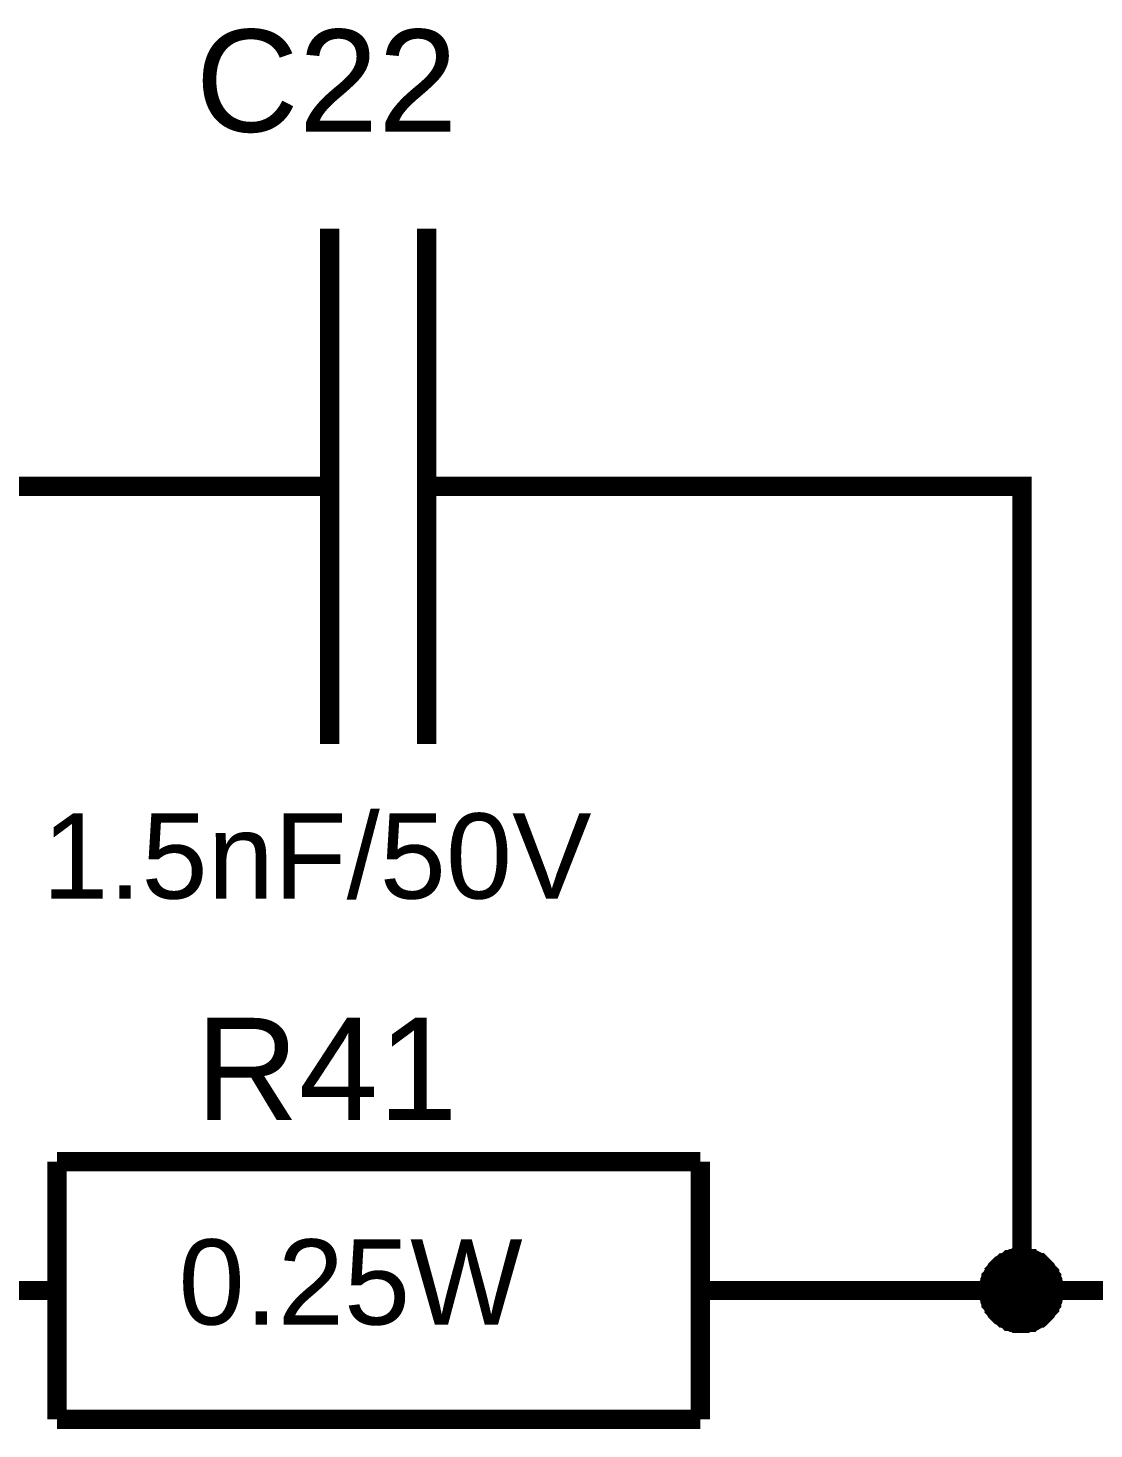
# Model space of a CAD drawing. Header units: millimetres. Extents: x -2024 to 917, y -725 to 13.
# Drawn here: x -1464.58 to -1448.01, y -283.83 to -262.04 of the extents above; entities that cross this region are included whole.
import ezdxf

# ---------------------------------------------------------------- set-up
doc = ezdxf.new("R2010")
doc.units = ezdxf.units.MM
doc.styles.get("Standard").update_dxf_attribs({"font": 'arial.ttf'})

msp = doc.modelspace()

# ---------------------------------------------------------------- linework, layer by layer
at = {"color": 7}
for points, const_width in [([(-1459.887, -265.164), (-1459.887, -273.178)], 0.3), ([(-1458.381, -265.164), (-1458.381, -273.178)], 0.3), ([(-1462.883, -269.171), (-1469.123, -269.171), (-1469.123, -281.673), (-1474.121, -281.673)], 0.3), ([(-1459.887, -269.171), (-1462.883, -269.171)], 0.3), ([(-1458.381, -269.171), (-1455.386, -269.171)], 0.3), ([(-1446.63, -281.673), (-1449.129, -281.673), (-1449.129, -269.171), (-1455.386, -269.171)], 0.3), ([(-1464.125, -279.669), (-1464.125, -283.676)], 0.3), ([(-1454.128, -279.669), (-1464.125, -279.669)], 0.3), ([(-1454.128, -279.669), (-1454.128, -283.676)], 0.3), ([(-1449.642, -281.673), (-1449.642, -281.64), (-1449.642, -281.623), (-1449.642, -281.59), (-1449.626, -281.573), (-1449.626, -281.54), (-1449.626, -281.524), (-1449.609, -281.491), (-1449.609, -281.474), (-1449.593, -281.457), (-1449.576, -281.424), (-1449.56, -281.408), (-1449.56, -281.391), (-1449.543, -281.375), (-1449.527, -281.342), (-1449.51, -281.325), (-1449.493, -281.308), (-1449.477, -281.292), (-1449.46, -281.275), (-1449.427, -281.259), (-1449.411, -281.242), (-1449.394, -281.242), (-1449.378, -281.226), (-1449.344, -281.209), (-1449.328, -281.193), (-1449.311, -281.193), (-1449.278, -281.176), (-1449.262, -281.176), (-1449.229, -281.176), (-1449.212, -281.159), (-1449.179, -281.159), (-1449.162, -281.159), (-1449.129, -281.159)], 0.3), ([(-1449.642, -281.673), (-1449.642, -281.64), (-1449.642, -281.623), (-1449.642, -281.59), (-1449.626, -281.573), (-1449.626, -281.54), (-1449.626, -281.524), (-1449.609, -281.491), (-1449.609, -281.474), (-1449.593, -281.457), (-1449.576, -281.424), (-1449.56, -281.408), (-1449.56, -281.391), (-1449.543, -281.375), (-1449.527, -281.342), (-1449.51, -281.325), (-1449.493, -281.308), (-1449.477, -281.292), (-1449.46, -281.275), (-1449.427, -281.259), (-1449.411, -281.242), (-1449.394, -281.242), (-1449.378, -281.226), (-1449.344, -281.209), (-1449.328, -281.193), (-1449.311, -281.193), (-1449.278, -281.176), (-1449.262, -281.176), (-1449.229, -281.176), (-1449.212, -281.159), (-1449.179, -281.159), (-1449.162, -281.159), (-1449.129, -281.159)], 0.3), ([(-1449.642, -281.673), (-1449.642, -281.64), (-1449.642, -281.623), (-1449.642, -281.59), (-1449.626, -281.573), (-1449.626, -281.54), (-1449.626, -281.524), (-1449.609, -281.491), (-1449.609, -281.474), (-1449.593, -281.457), (-1449.576, -281.424), (-1449.56, -281.408), (-1449.56, -281.391), (-1449.543, -281.375), (-1449.527, -281.342), (-1449.51, -281.325), (-1449.493, -281.308), (-1449.477, -281.292), (-1449.46, -281.275), (-1449.427, -281.259), (-1449.411, -281.242), (-1449.394, -281.242), (-1449.378, -281.226), (-1449.344, -281.209), (-1449.328, -281.193), (-1449.311, -281.193), (-1449.278, -281.176), (-1449.262, -281.176), (-1449.229, -281.176), (-1449.212, -281.159), (-1449.179, -281.159), (-1449.162, -281.159), (-1449.129, -281.159)], 0.3), ([(-1449.642, -281.673), (-1449.642, -281.64), (-1449.642, -281.623), (-1449.642, -281.59), (-1449.626, -281.573), (-1449.626, -281.54), (-1449.626, -281.524), (-1449.609, -281.491), (-1449.609, -281.474), (-1449.593, -281.457), (-1449.576, -281.424), (-1449.56, -281.408), (-1449.56, -281.391), (-1449.543, -281.375), (-1449.527, -281.342), (-1449.51, -281.325), (-1449.493, -281.308), (-1449.477, -281.292), (-1449.46, -281.275), (-1449.427, -281.259), (-1449.411, -281.242), (-1449.394, -281.242), (-1449.378, -281.226), (-1449.344, -281.209), (-1449.328, -281.193), (-1449.311, -281.193), (-1449.278, -281.176), (-1449.262, -281.176), (-1449.229, -281.176), (-1449.212, -281.159), (-1449.179, -281.159), (-1449.162, -281.159), (-1449.129, -281.159)], 0.3), ([(-1449.642, -281.673), (-1449.642, -281.64), (-1449.642, -281.623), (-1449.642, -281.59), (-1449.626, -281.573), (-1449.626, -281.54), (-1449.626, -281.524), (-1449.609, -281.491), (-1449.609, -281.474), (-1449.593, -281.457), (-1449.576, -281.424), (-1449.56, -281.408), (-1449.56, -281.391), (-1449.543, -281.375), (-1449.527, -281.342), (-1449.51, -281.325), (-1449.493, -281.308), (-1449.477, -281.292), (-1449.46, -281.275), (-1449.427, -281.259), (-1449.411, -281.242), (-1449.394, -281.242), (-1449.378, -281.226), (-1449.344, -281.209), (-1449.328, -281.193), (-1449.311, -281.193), (-1449.278, -281.176), (-1449.262, -281.176), (-1449.229, -281.176), (-1449.212, -281.159), (-1449.179, -281.159), (-1449.162, -281.159), (-1449.129, -281.159)], 0.0991), ([(-1449.642, -281.673), (-1449.642, -281.64), (-1449.642, -281.623), (-1449.642, -281.59), (-1449.626, -281.573), (-1449.626, -281.54), (-1449.626, -281.524), (-1449.609, -281.491), (-1449.609, -281.474), (-1449.593, -281.457), (-1449.576, -281.424), (-1449.56, -281.408), (-1449.56, -281.391), (-1449.543, -281.375), (-1449.527, -281.342), (-1449.51, -281.325), (-1449.493, -281.308), (-1449.477, -281.292), (-1449.46, -281.275), (-1449.427, -281.259), (-1449.411, -281.242), (-1449.394, -281.242), (-1449.378, -281.226), (-1449.344, -281.209), (-1449.328, -281.193), (-1449.311, -281.193), (-1449.278, -281.176), (-1449.262, -281.176), (-1449.229, -281.176), (-1449.212, -281.159), (-1449.179, -281.159), (-1449.162, -281.159), (-1449.129, -281.159)], 0.0991), ([(-1449.642, -281.673), (-1449.642, -281.64), (-1449.642, -281.623), (-1449.642, -281.59), (-1449.626, -281.573), (-1449.626, -281.54), (-1449.626, -281.524), (-1449.609, -281.491), (-1449.609, -281.474), (-1449.593, -281.457), (-1449.576, -281.424), (-1449.56, -281.408), (-1449.56, -281.391), (-1449.543, -281.375), (-1449.527, -281.342), (-1449.51, -281.325), (-1449.493, -281.308), (-1449.477, -281.292), (-1449.46, -281.275), (-1449.427, -281.259), (-1449.411, -281.242), (-1449.394, -281.242), (-1449.378, -281.226), (-1449.344, -281.209), (-1449.328, -281.193), (-1449.311, -281.193), (-1449.278, -281.176), (-1449.262, -281.176), (-1449.229, -281.176), (-1449.212, -281.159), (-1449.179, -281.159), (-1449.162, -281.159), (-1449.129, -281.159)], 0.0991), ([(-1449.642, -281.673), (-1449.642, -281.64), (-1449.642, -281.623), (-1449.642, -281.59), (-1449.626, -281.573), (-1449.626, -281.54), (-1449.626, -281.524), (-1449.609, -281.491), (-1449.609, -281.474), (-1449.593, -281.457), (-1449.576, -281.424), (-1449.56, -281.408), (-1449.56, -281.391), (-1449.543, -281.375), (-1449.527, -281.342), (-1449.51, -281.325), (-1449.493, -281.308), (-1449.477, -281.292), (-1449.46, -281.275), (-1449.427, -281.259), (-1449.411, -281.242), (-1449.394, -281.242), (-1449.378, -281.226), (-1449.344, -281.209), (-1449.328, -281.193), (-1449.311, -281.193), (-1449.278, -281.176), (-1449.262, -281.176), (-1449.229, -281.176), (-1449.212, -281.159), (-1449.179, -281.159), (-1449.162, -281.159), (-1449.129, -281.159)], 0.0991), ([(-1449.129, -281.159), (-1449.129, -281.159)], 0.3), ([(-1449.129, -281.159), (-1449.113, -281.159), (-1449.08, -281.159), (-1449.063, -281.159), (-1449.03, -281.176), (-1449.013, -281.176), (-1448.98, -281.176), (-1448.964, -281.193), (-1448.947, -281.193), (-1448.914, -281.209), (-1448.898, -281.226), (-1448.881, -281.242), (-1448.848, -281.242), (-1448.831, -281.259), (-1448.815, -281.275), (-1448.798, -281.292), (-1448.782, -281.308), (-1448.765, -281.325), (-1448.749, -281.342), (-1448.732, -281.375), (-1448.716, -281.391), (-1448.699, -281.408), (-1448.699, -281.424), (-1448.682, -281.457), (-1448.666, -281.474), (-1448.666, -281.491), (-1448.649, -281.524), (-1448.649, -281.54), (-1448.649, -281.573), (-1448.633, -281.59), (-1448.633, -281.623), (-1448.633, -281.64), (-1448.633, -281.673)], 0.3), ([(-1449.129, -281.159), (-1449.129, -281.159)], 0.3), ([(-1449.129, -281.159), (-1449.113, -281.159), (-1449.08, -281.159), (-1449.063, -281.159), (-1449.03, -281.176), (-1449.013, -281.176), (-1448.98, -281.176), (-1448.964, -281.193), (-1448.947, -281.193), (-1448.914, -281.209), (-1448.898, -281.226), (-1448.881, -281.242), (-1448.848, -281.242), (-1448.831, -281.259), (-1448.815, -281.275), (-1448.798, -281.292), (-1448.782, -281.308), (-1448.765, -281.325), (-1448.749, -281.342), (-1448.732, -281.375), (-1448.716, -281.391), (-1448.699, -281.408), (-1448.699, -281.424), (-1448.682, -281.457), (-1448.666, -281.474), (-1448.666, -281.491), (-1448.649, -281.524), (-1448.649, -281.54), (-1448.649, -281.573), (-1448.633, -281.59), (-1448.633, -281.623), (-1448.633, -281.64), (-1448.633, -281.673)], 0.3), ([(-1449.129, -281.159), (-1449.129, -281.159)], 0.3), ([(-1449.129, -281.159), (-1449.113, -281.159), (-1449.08, -281.159), (-1449.063, -281.159), (-1449.03, -281.176), (-1449.013, -281.176), (-1448.98, -281.176), (-1448.964, -281.193), (-1448.947, -281.193), (-1448.914, -281.209), (-1448.898, -281.226), (-1448.881, -281.242), (-1448.848, -281.242), (-1448.831, -281.259), (-1448.815, -281.275), (-1448.798, -281.292), (-1448.782, -281.308), (-1448.765, -281.325), (-1448.749, -281.342), (-1448.732, -281.375), (-1448.716, -281.391), (-1448.699, -281.408), (-1448.699, -281.424), (-1448.682, -281.457), (-1448.666, -281.474), (-1448.666, -281.491), (-1448.649, -281.524), (-1448.649, -281.54), (-1448.649, -281.573), (-1448.633, -281.59), (-1448.633, -281.623), (-1448.633, -281.64), (-1448.633, -281.673)], 0.3), ([(-1449.129, -281.159), (-1449.129, -281.159)], 0.3), ([(-1449.129, -281.159), (-1449.113, -281.159), (-1449.08, -281.159), (-1449.063, -281.159), (-1449.03, -281.176), (-1449.013, -281.176), (-1448.98, -281.176), (-1448.964, -281.193), (-1448.947, -281.193), (-1448.914, -281.209), (-1448.898, -281.226), (-1448.881, -281.242), (-1448.848, -281.242), (-1448.831, -281.259), (-1448.815, -281.275), (-1448.798, -281.292), (-1448.782, -281.308), (-1448.765, -281.325), (-1448.749, -281.342), (-1448.732, -281.375), (-1448.716, -281.391), (-1448.699, -281.408), (-1448.699, -281.424), (-1448.682, -281.457), (-1448.666, -281.474), (-1448.666, -281.491), (-1448.649, -281.524), (-1448.649, -281.54), (-1448.649, -281.573), (-1448.633, -281.59), (-1448.633, -281.623), (-1448.633, -281.64), (-1448.633, -281.673)], 0.3), ([(-1449.129, -281.159), (-1449.129, -281.159)], 0.0991), ([(-1449.129, -281.159), (-1449.113, -281.159), (-1449.08, -281.159), (-1449.063, -281.159), (-1449.03, -281.176), (-1449.013, -281.176), (-1448.98, -281.176), (-1448.964, -281.193), (-1448.947, -281.193), (-1448.914, -281.209), (-1448.898, -281.226), (-1448.881, -281.242), (-1448.848, -281.242), (-1448.831, -281.259), (-1448.815, -281.275), (-1448.798, -281.292), (-1448.782, -281.308), (-1448.765, -281.325), (-1448.749, -281.342), (-1448.732, -281.375), (-1448.716, -281.391), (-1448.699, -281.408), (-1448.699, -281.424), (-1448.682, -281.457), (-1448.666, -281.474), (-1448.666, -281.491), (-1448.649, -281.524), (-1448.649, -281.54), (-1448.649, -281.573), (-1448.633, -281.59), (-1448.633, -281.623), (-1448.633, -281.64), (-1448.633, -281.673)], 0.0991), ([(-1449.129, -281.159), (-1449.129, -281.159)], 0.0991), ([(-1449.129, -281.159), (-1449.113, -281.159), (-1449.08, -281.159), (-1449.063, -281.159), (-1449.03, -281.176), (-1449.013, -281.176), (-1448.98, -281.176), (-1448.964, -281.193), (-1448.947, -281.193), (-1448.914, -281.209), (-1448.898, -281.226), (-1448.881, -281.242), (-1448.848, -281.242), (-1448.831, -281.259), (-1448.815, -281.275), (-1448.798, -281.292), (-1448.782, -281.308), (-1448.765, -281.325), (-1448.749, -281.342), (-1448.732, -281.375), (-1448.716, -281.391), (-1448.699, -281.408), (-1448.699, -281.424), (-1448.682, -281.457), (-1448.666, -281.474), (-1448.666, -281.491), (-1448.649, -281.524), (-1448.649, -281.54), (-1448.649, -281.573), (-1448.633, -281.59), (-1448.633, -281.623), (-1448.633, -281.64), (-1448.633, -281.673)], 0.0991), ([(-1449.129, -281.159), (-1449.129, -281.159)], 0.0991), ([(-1449.129, -281.159), (-1449.113, -281.159), (-1449.08, -281.159), (-1449.063, -281.159), (-1449.03, -281.176), (-1449.013, -281.176), (-1448.98, -281.176), (-1448.964, -281.193), (-1448.947, -281.193), (-1448.914, -281.209), (-1448.898, -281.226), (-1448.881, -281.242), (-1448.848, -281.242), (-1448.831, -281.259), (-1448.815, -281.275), (-1448.798, -281.292), (-1448.782, -281.308), (-1448.765, -281.325), (-1448.749, -281.342), (-1448.732, -281.375), (-1448.716, -281.391), (-1448.699, -281.408), (-1448.699, -281.424), (-1448.682, -281.457), (-1448.666, -281.474), (-1448.666, -281.491), (-1448.649, -281.524), (-1448.649, -281.54), (-1448.649, -281.573), (-1448.633, -281.59), (-1448.633, -281.623), (-1448.633, -281.64), (-1448.633, -281.673)], 0.0991), ([(-1449.129, -281.159), (-1449.129, -281.159)], 0.0991), ([(-1449.129, -281.159), (-1449.113, -281.159), (-1449.08, -281.159), (-1449.063, -281.159), (-1449.03, -281.176), (-1449.013, -281.176), (-1448.98, -281.176), (-1448.964, -281.193), (-1448.947, -281.193), (-1448.914, -281.209), (-1448.898, -281.226), (-1448.881, -281.242), (-1448.848, -281.242), (-1448.831, -281.259), (-1448.815, -281.275), (-1448.798, -281.292), (-1448.782, -281.308), (-1448.765, -281.325), (-1448.749, -281.342), (-1448.732, -281.375), (-1448.716, -281.391), (-1448.699, -281.408), (-1448.699, -281.424), (-1448.682, -281.457), (-1448.666, -281.474), (-1448.666, -281.491), (-1448.649, -281.524), (-1448.649, -281.54), (-1448.649, -281.573), (-1448.633, -281.59), (-1448.633, -281.623), (-1448.633, -281.64), (-1448.633, -281.673)], 0.0991), ([(-1464.125, -281.673), (-1466.624, -281.673)], 0.3), ([(-1454.128, -281.673), (-1451.628, -281.673)], 0.3), ([(-1449.129, -281.673), (-1451.628, -281.673)], 0.3), ([(-1449.129, -282.186), (-1449.162, -282.186), (-1449.179, -282.186), (-1449.212, -282.186), (-1449.229, -282.169), (-1449.262, -282.169), (-1449.278, -282.169), (-1449.311, -282.153), (-1449.328, -282.153), (-1449.344, -282.136), (-1449.378, -282.12), (-1449.394, -282.103), (-1449.411, -282.103), (-1449.427, -282.087), (-1449.46, -282.07), (-1449.477, -282.054), (-1449.493, -282.037), (-1449.51, -282.02), (-1449.527, -282.004), (-1449.543, -281.971), (-1449.56, -281.954), (-1449.56, -281.938), (-1449.576, -281.921), (-1449.593, -281.888), (-1449.609, -281.871), (-1449.609, -281.855), (-1449.626, -281.822), (-1449.626, -281.805), (-1449.626, -281.772), (-1449.642, -281.756), (-1449.642, -281.722), (-1449.642, -281.706), (-1449.642, -281.673)], 0.3), ([(-1449.642, -281.673), (-1449.642, -281.673)], 0.3), ([(-1449.129, -282.186), (-1449.162, -282.186), (-1449.179, -282.186), (-1449.212, -282.186), (-1449.229, -282.169), (-1449.262, -282.169), (-1449.278, -282.169), (-1449.311, -282.153), (-1449.328, -282.153), (-1449.344, -282.136), (-1449.378, -282.12), (-1449.394, -282.103), (-1449.411, -282.103), (-1449.427, -282.087), (-1449.46, -282.07), (-1449.477, -282.054), (-1449.493, -282.037), (-1449.51, -282.02), (-1449.527, -282.004), (-1449.543, -281.971), (-1449.56, -281.954), (-1449.56, -281.938), (-1449.576, -281.921), (-1449.593, -281.888), (-1449.609, -281.871), (-1449.609, -281.855), (-1449.626, -281.822), (-1449.626, -281.805), (-1449.626, -281.772), (-1449.642, -281.756), (-1449.642, -281.722), (-1449.642, -281.706), (-1449.642, -281.673)], 0.3), ([(-1449.642, -281.673), (-1449.642, -281.673)], 0.3), ([(-1449.129, -282.186), (-1449.162, -282.186), (-1449.179, -282.186), (-1449.212, -282.186), (-1449.229, -282.169), (-1449.262, -282.169), (-1449.278, -282.169), (-1449.311, -282.153), (-1449.328, -282.153), (-1449.344, -282.136), (-1449.378, -282.12), (-1449.394, -282.103), (-1449.411, -282.103), (-1449.427, -282.087), (-1449.46, -282.07), (-1449.477, -282.054), (-1449.493, -282.037), (-1449.51, -282.02), (-1449.527, -282.004), (-1449.543, -281.971), (-1449.56, -281.954), (-1449.56, -281.938), (-1449.576, -281.921), (-1449.593, -281.888), (-1449.609, -281.871), (-1449.609, -281.855), (-1449.626, -281.822), (-1449.626, -281.805), (-1449.626, -281.772), (-1449.642, -281.756), (-1449.642, -281.722), (-1449.642, -281.706), (-1449.642, -281.673)], 0.3), ([(-1449.642, -281.673), (-1449.642, -281.673)], 0.3), ([(-1449.129, -282.186), (-1449.162, -282.186), (-1449.179, -282.186), (-1449.212, -282.186), (-1449.229, -282.169), (-1449.262, -282.169), (-1449.278, -282.169), (-1449.311, -282.153), (-1449.328, -282.153), (-1449.344, -282.136), (-1449.378, -282.12), (-1449.394, -282.103), (-1449.411, -282.103), (-1449.427, -282.087), (-1449.46, -282.07), (-1449.477, -282.054), (-1449.493, -282.037), (-1449.51, -282.02), (-1449.527, -282.004), (-1449.543, -281.971), (-1449.56, -281.954), (-1449.56, -281.938), (-1449.576, -281.921), (-1449.593, -281.888), (-1449.609, -281.871), (-1449.609, -281.855), (-1449.626, -281.822), (-1449.626, -281.805), (-1449.626, -281.772), (-1449.642, -281.756), (-1449.642, -281.722), (-1449.642, -281.706), (-1449.642, -281.673)], 0.3), ([(-1449.642, -281.673), (-1449.642, -281.673)], 0.3), ([(-1449.129, -282.186), (-1449.162, -282.186), (-1449.179, -282.186), (-1449.212, -282.186), (-1449.229, -282.169), (-1449.262, -282.169), (-1449.278, -282.169), (-1449.311, -282.153), (-1449.328, -282.153), (-1449.344, -282.136), (-1449.378, -282.12), (-1449.394, -282.103), (-1449.411, -282.103), (-1449.427, -282.087), (-1449.46, -282.07), (-1449.477, -282.054), (-1449.493, -282.037), (-1449.51, -282.02), (-1449.527, -282.004), (-1449.543, -281.971), (-1449.56, -281.954), (-1449.56, -281.938), (-1449.576, -281.921), (-1449.593, -281.888), (-1449.609, -281.871), (-1449.609, -281.855), (-1449.626, -281.822), (-1449.626, -281.805), (-1449.626, -281.772), (-1449.642, -281.756), (-1449.642, -281.722), (-1449.642, -281.706), (-1449.642, -281.673)], 0.0991), ([(-1449.642, -281.673), (-1449.642, -281.673)], 0.0991), ([(-1449.129, -282.186), (-1449.162, -282.186), (-1449.179, -282.186), (-1449.212, -282.186), (-1449.229, -282.169), (-1449.262, -282.169), (-1449.278, -282.169), (-1449.311, -282.153), (-1449.328, -282.153), (-1449.344, -282.136), (-1449.378, -282.12), (-1449.394, -282.103), (-1449.411, -282.103), (-1449.427, -282.087), (-1449.46, -282.07), (-1449.477, -282.054), (-1449.493, -282.037), (-1449.51, -282.02), (-1449.527, -282.004), (-1449.543, -281.971), (-1449.56, -281.954), (-1449.56, -281.938), (-1449.576, -281.921), (-1449.593, -281.888), (-1449.609, -281.871), (-1449.609, -281.855), (-1449.626, -281.822), (-1449.626, -281.805), (-1449.626, -281.772), (-1449.642, -281.756), (-1449.642, -281.722), (-1449.642, -281.706), (-1449.642, -281.673)], 0.0991), ([(-1449.642, -281.673), (-1449.642, -281.673)], 0.0991), ([(-1449.129, -282.186), (-1449.162, -282.186), (-1449.179, -282.186), (-1449.212, -282.186), (-1449.229, -282.169), (-1449.262, -282.169), (-1449.278, -282.169), (-1449.311, -282.153), (-1449.328, -282.153), (-1449.344, -282.136), (-1449.378, -282.12), (-1449.394, -282.103), (-1449.411, -282.103), (-1449.427, -282.087), (-1449.46, -282.07), (-1449.477, -282.054), (-1449.493, -282.037), (-1449.51, -282.02), (-1449.527, -282.004), (-1449.543, -281.971), (-1449.56, -281.954), (-1449.56, -281.938), (-1449.576, -281.921), (-1449.593, -281.888), (-1449.609, -281.871), (-1449.609, -281.855), (-1449.626, -281.822), (-1449.626, -281.805), (-1449.626, -281.772), (-1449.642, -281.756), (-1449.642, -281.722), (-1449.642, -281.706), (-1449.642, -281.673)], 0.0991), ([(-1449.642, -281.673), (-1449.642, -281.673)], 0.0991), ([(-1449.129, -282.186), (-1449.162, -282.186), (-1449.179, -282.186), (-1449.212, -282.186), (-1449.229, -282.169), (-1449.262, -282.169), (-1449.278, -282.169), (-1449.311, -282.153), (-1449.328, -282.153), (-1449.344, -282.136), (-1449.378, -282.12), (-1449.394, -282.103), (-1449.411, -282.103), (-1449.427, -282.087), (-1449.46, -282.07), (-1449.477, -282.054), (-1449.493, -282.037), (-1449.51, -282.02), (-1449.527, -282.004), (-1449.543, -281.971), (-1449.56, -281.954), (-1449.56, -281.938), (-1449.576, -281.921), (-1449.593, -281.888), (-1449.609, -281.871), (-1449.609, -281.855), (-1449.626, -281.822), (-1449.626, -281.805), (-1449.626, -281.772), (-1449.642, -281.756), (-1449.642, -281.722), (-1449.642, -281.706), (-1449.642, -281.673)], 0.0991), ([(-1449.642, -281.673), (-1449.642, -281.673)], 0.0991), ([(-1448.633, -281.673), (-1448.633, -281.706), (-1448.633, -281.722), (-1448.633, -281.756), (-1448.649, -281.772), (-1448.649, -281.805), (-1448.649, -281.822), (-1448.666, -281.855), (-1448.666, -281.871), (-1448.682, -281.888), (-1448.699, -281.921), (-1448.699, -281.938), (-1448.716, -281.954), (-1448.732, -281.971), (-1448.749, -282.004), (-1448.765, -282.02), (-1448.782, -282.037), (-1448.798, -282.054), (-1448.815, -282.07), (-1448.831, -282.087), (-1448.848, -282.103), (-1448.881, -282.103), (-1448.898, -282.12), (-1448.914, -282.136), (-1448.947, -282.153), (-1448.964, -282.153), (-1448.98, -282.169), (-1449.013, -282.169), (-1449.03, -282.169), (-1449.063, -282.186), (-1449.08, -282.186), (-1449.113, -282.186), (-1449.129, -282.186)], 0.3), ([(-1448.633, -281.673), (-1448.633, -281.706), (-1448.633, -281.722), (-1448.633, -281.756), (-1448.649, -281.772), (-1448.649, -281.805), (-1448.649, -281.822), (-1448.666, -281.855), (-1448.666, -281.871), (-1448.682, -281.888), (-1448.699, -281.921), (-1448.699, -281.938), (-1448.716, -281.954), (-1448.732, -281.971), (-1448.749, -282.004), (-1448.765, -282.02), (-1448.782, -282.037), (-1448.798, -282.054), (-1448.815, -282.07), (-1448.831, -282.087), (-1448.848, -282.103), (-1448.881, -282.103), (-1448.898, -282.12), (-1448.914, -282.136), (-1448.947, -282.153), (-1448.964, -282.153), (-1448.98, -282.169), (-1449.013, -282.169), (-1449.03, -282.169), (-1449.063, -282.186), (-1449.08, -282.186), (-1449.113, -282.186), (-1449.129, -282.186)], 0.3), ([(-1448.633, -281.673), (-1448.633, -281.706), (-1448.633, -281.722), (-1448.633, -281.756), (-1448.649, -281.772), (-1448.649, -281.805), (-1448.649, -281.822), (-1448.666, -281.855), (-1448.666, -281.871), (-1448.682, -281.888), (-1448.699, -281.921), (-1448.699, -281.938), (-1448.716, -281.954), (-1448.732, -281.971), (-1448.749, -282.004), (-1448.765, -282.02), (-1448.782, -282.037), (-1448.798, -282.054), (-1448.815, -282.07), (-1448.831, -282.087), (-1448.848, -282.103), (-1448.881, -282.103), (-1448.898, -282.12), (-1448.914, -282.136), (-1448.947, -282.153), (-1448.964, -282.153), (-1448.98, -282.169), (-1449.013, -282.169), (-1449.03, -282.169), (-1449.063, -282.186), (-1449.08, -282.186), (-1449.113, -282.186), (-1449.129, -282.186)], 0.3), ([(-1448.633, -281.673), (-1448.633, -281.706), (-1448.633, -281.722), (-1448.633, -281.756), (-1448.649, -281.772), (-1448.649, -281.805), (-1448.649, -281.822), (-1448.666, -281.855), (-1448.666, -281.871), (-1448.682, -281.888), (-1448.699, -281.921), (-1448.699, -281.938), (-1448.716, -281.954), (-1448.732, -281.971), (-1448.749, -282.004), (-1448.765, -282.02), (-1448.782, -282.037), (-1448.798, -282.054), (-1448.815, -282.07), (-1448.831, -282.087), (-1448.848, -282.103), (-1448.881, -282.103), (-1448.898, -282.12), (-1448.914, -282.136), (-1448.947, -282.153), (-1448.964, -282.153), (-1448.98, -282.169), (-1449.013, -282.169), (-1449.03, -282.169), (-1449.063, -282.186), (-1449.08, -282.186), (-1449.113, -282.186), (-1449.129, -282.186)], 0.3), ([(-1448.633, -281.673), (-1448.633, -281.706), (-1448.633, -281.722), (-1448.633, -281.756), (-1448.649, -281.772), (-1448.649, -281.805), (-1448.649, -281.822), (-1448.666, -281.855), (-1448.666, -281.871), (-1448.682, -281.888), (-1448.699, -281.921), (-1448.699, -281.938), (-1448.716, -281.954), (-1448.732, -281.971), (-1448.749, -282.004), (-1448.765, -282.02), (-1448.782, -282.037), (-1448.798, -282.054), (-1448.815, -282.07), (-1448.831, -282.087), (-1448.848, -282.103), (-1448.881, -282.103), (-1448.898, -282.12), (-1448.914, -282.136), (-1448.947, -282.153), (-1448.964, -282.153), (-1448.98, -282.169), (-1449.013, -282.169), (-1449.03, -282.169), (-1449.063, -282.186), (-1449.08, -282.186), (-1449.113, -282.186), (-1449.129, -282.186)], 0.0991), ([(-1448.633, -281.673), (-1448.633, -281.706), (-1448.633, -281.722), (-1448.633, -281.756), (-1448.649, -281.772), (-1448.649, -281.805), (-1448.649, -281.822), (-1448.666, -281.855), (-1448.666, -281.871), (-1448.682, -281.888), (-1448.699, -281.921), (-1448.699, -281.938), (-1448.716, -281.954), (-1448.732, -281.971), (-1448.749, -282.004), (-1448.765, -282.02), (-1448.782, -282.037), (-1448.798, -282.054), (-1448.815, -282.07), (-1448.831, -282.087), (-1448.848, -282.103), (-1448.881, -282.103), (-1448.898, -282.12), (-1448.914, -282.136), (-1448.947, -282.153), (-1448.964, -282.153), (-1448.98, -282.169), (-1449.013, -282.169), (-1449.03, -282.169), (-1449.063, -282.186), (-1449.08, -282.186), (-1449.113, -282.186), (-1449.129, -282.186)], 0.0991), ([(-1448.633, -281.673), (-1448.633, -281.706), (-1448.633, -281.722), (-1448.633, -281.756), (-1448.649, -281.772), (-1448.649, -281.805), (-1448.649, -281.822), (-1448.666, -281.855), (-1448.666, -281.871), (-1448.682, -281.888), (-1448.699, -281.921), (-1448.699, -281.938), (-1448.716, -281.954), (-1448.732, -281.971), (-1448.749, -282.004), (-1448.765, -282.02), (-1448.782, -282.037), (-1448.798, -282.054), (-1448.815, -282.07), (-1448.831, -282.087), (-1448.848, -282.103), (-1448.881, -282.103), (-1448.898, -282.12), (-1448.914, -282.136), (-1448.947, -282.153), (-1448.964, -282.153), (-1448.98, -282.169), (-1449.013, -282.169), (-1449.03, -282.169), (-1449.063, -282.186), (-1449.08, -282.186), (-1449.113, -282.186), (-1449.129, -282.186)], 0.0991), ([(-1448.633, -281.673), (-1448.633, -281.706), (-1448.633, -281.722), (-1448.633, -281.756), (-1448.649, -281.772), (-1448.649, -281.805), (-1448.649, -281.822), (-1448.666, -281.855), (-1448.666, -281.871), (-1448.682, -281.888), (-1448.699, -281.921), (-1448.699, -281.938), (-1448.716, -281.954), (-1448.732, -281.971), (-1448.749, -282.004), (-1448.765, -282.02), (-1448.782, -282.037), (-1448.798, -282.054), (-1448.815, -282.07), (-1448.831, -282.087), (-1448.848, -282.103), (-1448.881, -282.103), (-1448.898, -282.12), (-1448.914, -282.136), (-1448.947, -282.153), (-1448.964, -282.153), (-1448.98, -282.169), (-1449.013, -282.169), (-1449.03, -282.169), (-1449.063, -282.186), (-1449.08, -282.186), (-1449.113, -282.186), (-1449.129, -282.186)], 0.0991), ([(-1448.633, -281.673), (-1448.633, -281.673), (-1448.633, -281.673), (-1448.633, -281.673), (-1448.633, -281.673), (-1448.633, -281.673), (-1448.633, -281.673), (-1448.633, -281.673), (-1448.633, -281.673), (-1448.633, -281.673), (-1448.633, -281.673), (-1448.633, -281.673), (-1448.633, -281.673), (-1448.633, -281.673), (-1448.633, -281.673), (-1448.633, -281.673), (-1448.633, -281.673), (-1448.633, -281.673), (-1448.633, -281.673), (-1448.633, -281.673), (-1448.633, -281.673), (-1448.633, -281.673), (-1448.633, -281.673), (-1448.633, -281.673), (-1448.633, -281.673), (-1448.633, -281.673), (-1448.633, -281.673), (-1448.633, -281.673), (-1448.633, -281.673), (-1448.633, -281.673), (-1448.633, -281.673), (-1448.633, -281.673), (-1448.633, -281.673)], 0.3), ([(-1448.633, -281.673), (-1448.633, -281.673)], 0.3), ([(-1448.633, -281.673), (-1448.633, -281.673), (-1448.633, -281.673), (-1448.633, -281.673), (-1448.633, -281.673), (-1448.633, -281.673), (-1448.633, -281.673), (-1448.633, -281.673), (-1448.633, -281.673), (-1448.633, -281.673), (-1448.633, -281.673), (-1448.633, -281.673), (-1448.633, -281.673), (-1448.633, -281.673), (-1448.633, -281.673), (-1448.633, -281.673), (-1448.633, -281.673), (-1448.633, -281.673), (-1448.633, -281.673), (-1448.633, -281.673), (-1448.633, -281.673), (-1448.633, -281.673), (-1448.633, -281.673), (-1448.633, -281.673), (-1448.633, -281.673), (-1448.633, -281.673), (-1448.633, -281.673), (-1448.633, -281.673), (-1448.633, -281.673), (-1448.633, -281.673), (-1448.633, -281.673), (-1448.633, -281.673), (-1448.633, -281.673)], 0.3), ([(-1448.633, -281.673), (-1448.633, -281.673)], 0.3), ([(-1448.633, -281.673), (-1448.633, -281.673), (-1448.633, -281.673), (-1448.633, -281.673), (-1448.633, -281.673), (-1448.633, -281.673), (-1448.633, -281.673), (-1448.633, -281.673), (-1448.633, -281.673), (-1448.633, -281.673), (-1448.633, -281.673), (-1448.633, -281.673), (-1448.633, -281.673), (-1448.633, -281.673), (-1448.633, -281.673), (-1448.633, -281.673), (-1448.633, -281.673), (-1448.633, -281.673), (-1448.633, -281.673), (-1448.633, -281.673), (-1448.633, -281.673), (-1448.633, -281.673), (-1448.633, -281.673), (-1448.633, -281.673), (-1448.633, -281.673), (-1448.633, -281.673), (-1448.633, -281.673), (-1448.633, -281.673), (-1448.633, -281.673), (-1448.633, -281.673), (-1448.633, -281.673), (-1448.633, -281.673), (-1448.633, -281.673)], 0.3), ([(-1448.633, -281.673), (-1448.633, -281.673)], 0.3), ([(-1448.633, -281.673), (-1448.633, -281.673), (-1448.633, -281.673), (-1448.633, -281.673), (-1448.633, -281.673), (-1448.633, -281.673), (-1448.633, -281.673), (-1448.633, -281.673), (-1448.633, -281.673), (-1448.633, -281.673), (-1448.633, -281.673), (-1448.633, -281.673), (-1448.633, -281.673), (-1448.633, -281.673), (-1448.633, -281.673), (-1448.633, -281.673), (-1448.633, -281.673), (-1448.633, -281.673), (-1448.633, -281.673), (-1448.633, -281.673), (-1448.633, -281.673), (-1448.633, -281.673), (-1448.633, -281.673), (-1448.633, -281.673), (-1448.633, -281.673), (-1448.633, -281.673), (-1448.633, -281.673), (-1448.633, -281.673), (-1448.633, -281.673), (-1448.633, -281.673), (-1448.633, -281.673), (-1448.633, -281.673), (-1448.633, -281.673)], 0.3), ([(-1448.633, -281.673), (-1448.633, -281.673)], 0.3), ([(-1448.633, -281.673), (-1448.633, -281.673), (-1448.633, -281.673), (-1448.633, -281.673), (-1448.633, -281.673), (-1448.633, -281.673), (-1448.633, -281.673), (-1448.633, -281.673), (-1448.633, -281.673), (-1448.633, -281.673), (-1448.633, -281.673), (-1448.633, -281.673), (-1448.633, -281.673), (-1448.633, -281.673), (-1448.633, -281.673), (-1448.633, -281.673), (-1448.633, -281.673), (-1448.633, -281.673), (-1448.633, -281.673), (-1448.633, -281.673), (-1448.633, -281.673), (-1448.633, -281.673), (-1448.633, -281.673), (-1448.633, -281.673), (-1448.633, -281.673), (-1448.633, -281.673), (-1448.633, -281.673), (-1448.633, -281.673), (-1448.633, -281.673), (-1448.633, -281.673), (-1448.633, -281.673), (-1448.633, -281.673), (-1448.633, -281.673)], 0.0991), ([(-1448.633, -281.673), (-1448.633, -281.673)], 0.0991), ([(-1448.633, -281.673), (-1448.633, -281.673), (-1448.633, -281.673), (-1448.633, -281.673), (-1448.633, -281.673), (-1448.633, -281.673), (-1448.633, -281.673), (-1448.633, -281.673), (-1448.633, -281.673), (-1448.633, -281.673), (-1448.633, -281.673), (-1448.633, -281.673), (-1448.633, -281.673), (-1448.633, -281.673), (-1448.633, -281.673), (-1448.633, -281.673), (-1448.633, -281.673), (-1448.633, -281.673), (-1448.633, -281.673), (-1448.633, -281.673), (-1448.633, -281.673), (-1448.633, -281.673), (-1448.633, -281.673), (-1448.633, -281.673), (-1448.633, -281.673), (-1448.633, -281.673), (-1448.633, -281.673), (-1448.633, -281.673), (-1448.633, -281.673), (-1448.633, -281.673), (-1448.633, -281.673), (-1448.633, -281.673), (-1448.633, -281.673)], 0.0991), ([(-1448.633, -281.673), (-1448.633, -281.673)], 0.0991), ([(-1448.633, -281.673), (-1448.633, -281.673), (-1448.633, -281.673), (-1448.633, -281.673), (-1448.633, -281.673), (-1448.633, -281.673), (-1448.633, -281.673), (-1448.633, -281.673), (-1448.633, -281.673), (-1448.633, -281.673), (-1448.633, -281.673), (-1448.633, -281.673), (-1448.633, -281.673), (-1448.633, -281.673), (-1448.633, -281.673), (-1448.633, -281.673), (-1448.633, -281.673), (-1448.633, -281.673), (-1448.633, -281.673), (-1448.633, -281.673), (-1448.633, -281.673), (-1448.633, -281.673), (-1448.633, -281.673), (-1448.633, -281.673), (-1448.633, -281.673), (-1448.633, -281.673), (-1448.633, -281.673), (-1448.633, -281.673), (-1448.633, -281.673), (-1448.633, -281.673), (-1448.633, -281.673), (-1448.633, -281.673), (-1448.633, -281.673)], 0.0991), ([(-1448.633, -281.673), (-1448.633, -281.673)], 0.0991), ([(-1448.633, -281.673), (-1448.633, -281.673), (-1448.633, -281.673), (-1448.633, -281.673), (-1448.633, -281.673), (-1448.633, -281.673), (-1448.633, -281.673), (-1448.633, -281.673), (-1448.633, -281.673), (-1448.633, -281.673), (-1448.633, -281.673), (-1448.633, -281.673), (-1448.633, -281.673), (-1448.633, -281.673), (-1448.633, -281.673), (-1448.633, -281.673), (-1448.633, -281.673), (-1448.633, -281.673), (-1448.633, -281.673), (-1448.633, -281.673), (-1448.633, -281.673), (-1448.633, -281.673), (-1448.633, -281.673), (-1448.633, -281.673), (-1448.633, -281.673), (-1448.633, -281.673), (-1448.633, -281.673), (-1448.633, -281.673), (-1448.633, -281.673), (-1448.633, -281.673), (-1448.633, -281.673), (-1448.633, -281.673), (-1448.633, -281.673)], 0.0991), ([(-1448.633, -281.673), (-1448.633, -281.673)], 0.0991), ([(-1454.128, -283.676), (-1464.125, -283.676)], 0.3)]:
    msp.add_lwpolyline(points, dxfattribs=dict(at, const_width=const_width))
at = {"color": 7, "const_width": 0.508}
msp.add_lwpolyline([(-1449.352, -281.662, 1), (-1448.844, -281.662, 1)], format="xyb", close=True, dxfattribs=at)

# ---------------------------------------------------------------- texts
at = {"color": 7}
for s, height, p in [('C22', 1.5897, (-1461.973, -263.657)), ('1.5nF/50V', 1.3247, (-1464.356, -275.579)), ('R41', 1.5897, (-1461.973, -279.023)), ('0.25W', 1.3247, (-1462.238, -282.203))]:
    msp.add_text(s, height=height, dxfattribs=at).set_placement(p)

doc.saveas('drawing.dxf')
